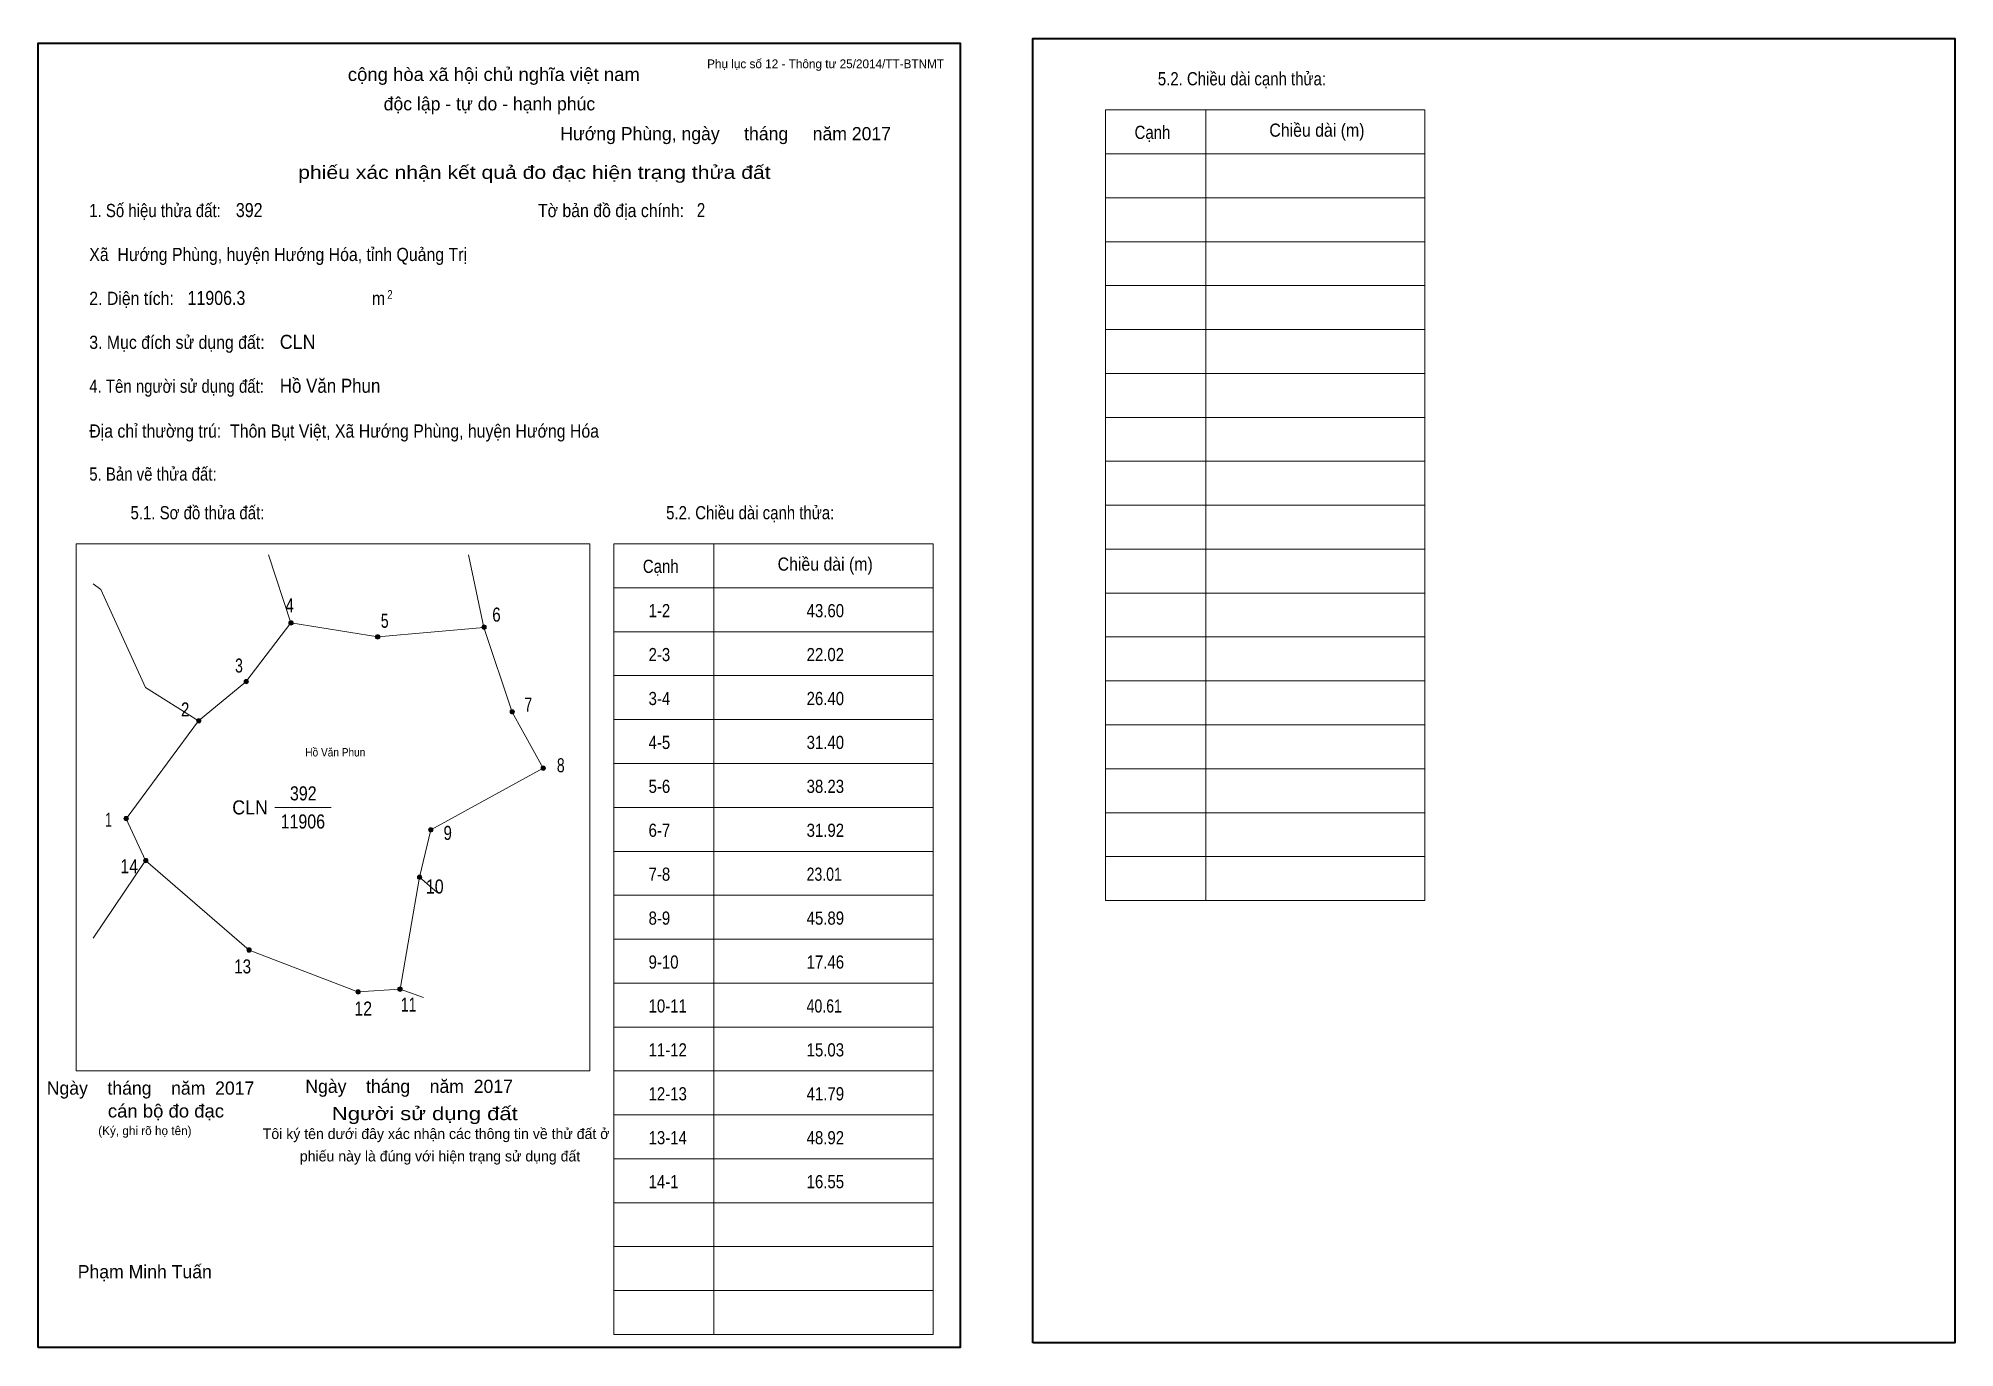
# Model space of a CAD drawing. Header units: centimetres. Extents: x 0 to 43.6, y 0 to 29.8.
import ezdxf
from ezdxf.enums import TextEntityAlignment as Align

# ---------------------------------------------------------------- set-up
doc = ezdxf.new("R2010")
doc.units = ezdxf.units.CM
doc.header["$LTSCALE"] = 0.12
for name, color, linetype in [('30', 7, 'Continuous'), ('34', 7, 'Continuous'), ('62', 7, 'Continuous')]:
    doc.layers.add(name, color=color, linetype=linetype)
for name, color, linetype, lineweight in [('32', 7, 'Continuous', 13), ('33', 7, 'Continuous', 13), ('61', 7, 'Continuous', 13), ('63', 7, 'Continuous', 13)]:
    doc.layers.add(name, color=color, linetype=linetype, lineweight=lineweight)

msp = doc.modelspace()

# ---------------------------------------------------------------- hatches: boundary and pattern name
at = {"layer": '32'}
for points in [[(5.8058, 16.501, 1), (5.7058, 16.501, 1)], [(7.779, 16.1827, 1), (7.679, 16.1827, 1)], [(10.2022, 16.4043, 1), (10.1022, 16.4043, 1)], [(4.7873, 15.1643, 1), (4.6873, 15.1643, 1)], [(10.8444, 14.4769, 1), (10.7444, 14.4769, 1)], [(3.7053, 14.2732, 1), (3.6053, 14.2732, 1)], [(11.5503, 13.1937, 1), (11.4503, 13.1937, 1)], [(2.0503, 12.0454, 1), (1.9503, 12.0454, 1)], [(8.9883, 11.7908, 1), (8.8883, 11.7908, 1)], [(2.4959, 11.0906, 1), (2.3959, 11.0906, 1)], [(8.7337, 10.7087, 1), (8.6337, 10.7087, 1)], [(4.851, 9.0538, 1), (4.751, 9.0538, 1)], [(7.3334, 8.099, 1), (7.2334, 8.099, 1)], [(8.2882, 8.1626, 1), (8.1882, 8.1626, 1)]]:
    msp.add_hatch(color=256, dxfattribs=at).paths.add_polyline_path(points)

# ---------------------------------------------------------------- linework, layer by layer
for centre in [(5.7558, 16.501), (7.729, 16.1827), (10.1522, 16.4043), (4.7373, 15.1643), (10.7944, 14.4769), (3.6553, 14.2732), (11.5003, 13.1937), (2.0003, 12.0454), (8.9383, 11.7908), (2.4459, 11.0906), (8.6837, 10.7087), (4.801, 9.0538), (7.2834, 8.099), (8.2382, 8.1626)]:
    msp.add_circle(centre, 0.05, dxfattribs=at)
at = {"layer": '33'}
msp.add_line((5.39, 12.3), (6.67, 12.3), dxfattribs=at)
at = {"layer": '61'}
for p, q in [((5.24, 18.05), (5.75, 16.5)), ((10.15, 16.4), (9.8, 18.05)), ((1.25, 9.32), (2.44, 11.09)), ((8.24, 8.16), (8.77, 7.97))]:
    msp.add_line(p, q, dxfattribs=at)
for points in [[(3.65, 14.27), (2.44, 15.03), (1.42, 17.26), (1.25, 17.39)], [(5.75, 16.5), (4.73, 15.16), (3.65, 14.27)], [(5.75, 16.5), (7.73, 16.18), (10.15, 16.4)], [(8.68, 10.71), (8.94, 11.79), (11.5, 13.19), (10.79, 14.47), (10.15, 16.4)], [(3.65, 14.27), (2, 12.04), (2.44, 11.09)], [(2.44, 11.09), (4.8, 9.05), (7.28, 8.1), (8.24, 8.16), (8.68, 10.71), (9.08, 10.37)]]:
    msp.add_lwpolyline(points, dxfattribs=at)
at = {"layer": '63'}
for p, q in [((24.31, 28.18), (31.58, 28.18)), ((24.31, 10.18), (24.31, 28.18)), ((26.59, 10.18), (26.59, 28.18)), ((31.58, 10.18), (31.58, 28.18)), ((24.31, 27.18), (31.58, 27.18)), ((24.31, 26.18), (31.58, 26.18)), ((24.31, 25.18), (31.58, 25.18)), ((24.31, 24.18), (31.58, 24.18)), ((24.31, 23.18), (31.58, 23.18)), ((24.31, 22.18), (31.58, 22.18)), ((24.31, 21.18), (31.58, 21.18)), ((24.31, 20.18), (31.58, 20.18)), ((24.31, 19.18), (31.58, 19.18)), ((0.86, 18.3), (12.56, 18.3)), ((0.86, 6.3), (0.86, 18.3)), ((12.56, 6.3), (12.56, 18.3)), ((13.11, 18.3), (20.38, 18.3)), ((13.11, 0.3), (13.11, 18.3)), ((15.39, 0.3), (15.39, 18.3)), ((20.38, 0.3), (20.38, 18.3)), ((24.31, 18.18), (31.58, 18.18)), ((13.11, 17.3), (20.38, 17.3)), ((24.31, 17.18), (31.58, 17.18)), ((13.11, 16.3), (20.38, 16.3)), ((24.31, 16.18), (31.58, 16.18)), ((13.11, 15.3), (20.38, 15.3)), ((24.31, 15.18), (31.58, 15.18)), ((13.11, 14.3), (20.38, 14.3)), ((24.31, 14.18), (31.58, 14.18)), ((13.11, 13.3), (20.38, 13.3)), ((24.31, 13.18), (31.58, 13.18)), ((13.11, 12.3), (20.38, 12.3)), ((24.31, 12.18), (31.58, 12.18)), ((24.31, 12.18), (31.58, 12.18)), ((13.11, 11.3), (20.38, 11.3)), ((24.31, 11.18), (31.58, 11.18)), ((13.11, 10.3), (20.38, 10.3)), ((24.31, 10.18), (31.58, 10.18)), ((13.11, 9.3), (20.38, 9.3)), ((13.11, 8.3), (20.38, 8.3)), ((13.11, 7.3), (20.38, 7.3)), ((0.86, 6.3), (12.56, 6.3)), ((13.11, 6.3), (20.38, 6.3)), ((13.11, 5.3), (20.38, 5.3)), ((13.11, 4.3), (20.38, 4.3)), ((13.11, 3.3), (20.38, 3.3)), ((13.11, 2.3), (20.38, 2.3)), ((13.11, 2.3), (20.38, 2.3)), ((13.11, 1.3), (20.38, 1.3)), ((13.11, 0.3), (20.38, 0.3))]:
    msp.add_line(p, q, dxfattribs=at)
at = {"layer": '63', "lineweight": 35}
for points in [[(0, 0), (0, 29.7), (21, 29.7), (21, 0)], [(22.65, 0.11), (22.65, 29.81), (43.65, 29.81), (43.65, 0.11)]]:
    msp.add_lwpolyline(points, close=True, dxfattribs=at)

# ---------------------------------------------------------------- texts
at = {"layer": '30'}
for s, width, p in [('1-2', 0.85, (13.9, 16.63)), ('43.60', 0.85, (17.5, 16.63)), ('2-3', 0.85, (13.9, 15.63)), ('22.02', 0.85, (17.5, 15.63)), ('3-4', 0.85, (13.9, 14.63)), ('26.40', 0.85, (17.5, 14.63)), ('4-5', 0.85, (13.9, 13.63)), ('31.40', 0.85, (17.5, 13.63)), ('5-6', 0.85, (13.9, 12.63)), ('38.23', 0.85, (17.5, 12.63)), ('6-7', 0.85, (13.9, 11.63)), ('31.92', 0.85, (17.5, 11.63)), ('7-8', 0.85, (13.9, 10.63)), ('23.01', 0.8, (17.5, 10.63)), ('8-9', 0.85, (13.9, 9.63)), ('45.89', 0.85, (17.5, 9.63)), ('9-10', 0.85, (13.9, 8.63)), ('17.46', 0.85, (17.5, 8.63)), ('10-11', 0.85, (13.9, 7.63)), ('40.61', 0.8, (17.5, 7.63)), ('11-12', 0.85, (13.9, 6.63)), ('15.03', 0.85, (17.5, 6.63)), ('12-13', 0.85, (13.9, 5.63)), ('41.79', 0.85, (17.5, 5.63)), ('13-14', 0.85, (13.9, 4.63)), ('48.92', 0.85, (17.5, 4.63)), ('14-1', 0.85, (13.9, 3.63)), ('16.55', 0.85, (17.5, 3.63))]:
    msp.add_text(s, height=0.3, dxfattribs=dict(at, width=width)).set_placement(p)
at = {"layer": '32'}
for s, width, p in [('4', 0.8, (5.725, 16.74)), ('5', 0.75, (7.89, 16.39)), ('6', 0.8, (10.435, 16.53)), ('3', 0.75, (4.57, 15.37)), ('2', 0.8, (3.345, 14.37)), ('7', 0.75, (11.16, 14.48)), ('8', 0.75, (11.9, 13.1)), ('1', 0.65, (1.6, 11.86)), ('9', 0.8, (9.325, 11.56)), ('14', 0.85, (2.07, 10.8)), ('10', 0.85, (9.03, 10.34)), ('13', 0.8, (4.655, 8.52)), ('12', 0.85, (7.4, 7.56)), ('11', 0.75, (8.435, 7.65))]:
    msp.add_text(s, height=0.32, dxfattribs=dict(at, width=width)).set_placement(p, align=Align.CENTER)
at = {"layer": '33', "width": 0.85}
for s, p in [('392', (6.035, 12.46)), ('11906', (6.025, 11.82))]:
    msp.add_text(s, height=0.32, dxfattribs=at).set_placement(p, align=Align.CENTER)
at = {"layer": '33', "width": 0.95}
msp.add_text('CLN', height=0.32, dxfattribs=at).set_placement((5.23, 12.14), align=Align.RIGHT)
at = {"layer": '34'}
for s, width, p in [('392', 0.85, (4.5, 25.74)), ('2', 0.8, (15, 25.74)), ('11906.3', 0.85, (3.4, 23.74)), ('CLN', 0.95, (5.5, 22.74)), ('Hồ Văn Phun', 0.9, (5.5, 21.74))]:
    msp.add_text(s, height=0.32, dxfattribs=dict(at, width=width)).set_placement(p)
at = {"layer": '62', "width": 0.9}
msp.add_text('Hồ Văn Phun', height=0.1909, dxfattribs=at).set_placement((6.765, 13.46), align=Align.CENTER)
at = {"layer": '63'}
for s, height, p in [('Phụ lục số 12 - Thông tư 25/2014/TT-BTNMT', 0.2, (20.63, 29.13)), ('Ngày    tháng    năm  2017', 0.3, (10.81, 5.8)), ('Ngày    tháng    năm  2017', 0.3, (4.92, 5.76)), ('(Ký, ghi rõ họ tên)', 0.2, (3.49, 4.84))]:
    msp.add_text(s, height=height, dxfattribs=at).set_placement(p, align=Align.RIGHT)
at = {"layer": '63', "width": 1.05}
msp.add_text('cộng hòa xã hội chủ nghĩa việt nam', height=0.3, dxfattribs=at).set_placement((10.375, 28.84), align=Align.CENTER)
at = {"layer": '63'}
for s, height, width, p in [('5.2. Chiều dài cạnh thửa:', 0.3, 0.85, (25.5, 28.74)), ('Cạnh', 0.3, 0.85, (24.97, 27.52)), ('Chiều dài (m)', 0.3, 0.9, (28.04, 27.57)), ('1. Số hiệu thửa đất:', 0.3, 0.85, (1.16, 25.74)), ('Tờ bản đồ địa chính:', 0.3, 0.9, (11.38, 25.74)), ('Xã  Hướng Phùng, huyện Hướng Hóa, tỉnh Quảng Trị', 0.3, 0.9, (1.16, 24.74)), ('2. Diện tích:', 0.3, 0.9, (1.16, 23.74)), ('2', 0.2, 0.8, (7.95, 23.88)), ('m', 0.3, 0.9, (7.6, 23.74)), ('3. Mục đích sử dụng đất:', 0.3, 0.9, (1.16, 22.74)), ('4. Tên người sử dụng đất:', 0.3, 0.85, (1.16, 21.74)), ('Địa chỉ thường trú:  Thôn Bụt Việt, Xã Hướng Phùng, huyện Hướng Hóa', 0.3, 0.9, (1.16, 20.72)), ('5. Bản vẽ thửa đất:', 0.3, 0.85, (1.16, 19.74)), ('5.1. Sơ đồ thửa đất:', 0.3, 0.85, (2.1, 18.86)), ('5.2. Chiều dài cạnh thửa:', 0.3, 0.85, (14.3, 18.86)), ('Cạnh', 0.3, 0.85, (13.77, 17.64)), ('Chiều dài (m)', 0.3, 0.9, (16.84, 17.69))]:
    msp.add_text(s, height=height, dxfattribs=dict(at, width=width)).set_placement(p)
for s, height, p in [('độc lập - tự do - hạnh phúc', 0.3, (10.275, 28.17)), ('Hướng Phùng, ngày     tháng     năm 2017', 0.3, (15.655, 27.49)), ('Tôi ký tên dưới đây xác nhận các thông tin về thử đất ở ', 0.24, (9.105, 4.75)), ('phiếu này là đúng với hiện trạng sử dụng đất', 0.24, (9.15, 4.24)), ('Phạm Minh Tuấn', 0.3, (2.425, 1.58))]:
    msp.add_text(s, height=height, dxfattribs=at).set_placement(p, align=Align.CENTER)
for s, width, p in [('phiếu xác nhận kết quả đo đạc hiện trạng thửa đất', 1.2, (16.68, 26.61)), ('cán bộ đo đạc', 1.05, (4.23, 5.24)), ('Người sử dụng đất', 1.25, (10.92, 5.18))]:
    msp.add_text(s, height=0.3, dxfattribs=dict(at, width=width)).set_placement(p, align=Align.RIGHT)

doc.saveas('drawing.dxf')
